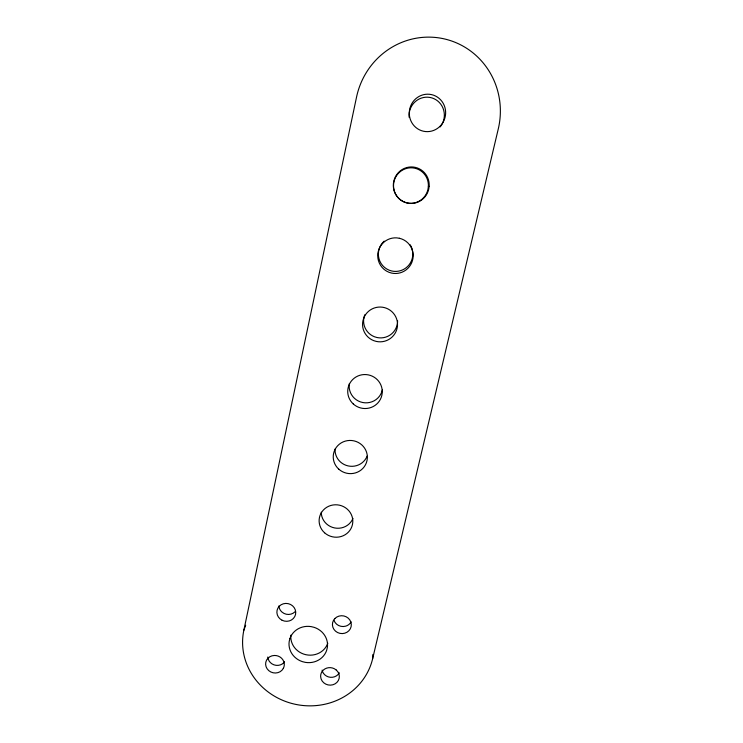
<?xml version="1.0" encoding="UTF-8"?>
<svg xmlns="http://www.w3.org/2000/svg" width="743" height="743" viewBox="0 0 743 743"><rect width="100%" height="100%" fill="white"/><g stroke="black" fill="none" stroke-linecap="round" stroke-linejoin="round"><path stroke-width="1.11" d="M372.624 658.781L498.284 128.901A75.015 72.638 -77.9 0 0 444.035 38.84A75.015 72.638 -77.9 0 0 356.556 97.036L243.834 630.315A65.951 61.836 11.2 0 0 294.85 704.197A65.951 61.836 11.2 0 0 372.624 658.781L372.884 654.444M364.757 314.772L363.977 317.317A17.015 16.931 7.6 0 0 374.351 336.718L376.896 337.498A17.015 16.931 7.6 0 0 397.57 322.1L397.551 320.549M243.834 630.315L245.682 625.225M284.532 661.781L283.854 662.7A9.232 8.619 13.2 0 1 273.981 664.846A9.232 8.619 13.2 0 1 267.805 657.026M322.137 670.093L322.36 671.198A9.222 8.619 9.2 0 0 330.375 677.3A9.222 8.619 9.2 0 0 339.31 672.814M352.953 518.419A16.43 15.789 11 0 1 334.638 527.948A16.43 15.789 11 0 1 321.264 512.215M382.348 390.001A16.81 16.541 10.4 0 1 362.76 402.53A16.81 16.541 10.4 0 1 349.368 383.537M410.173 244.809A17.34 17.219 -76 0 1 412.3 249.797L412.746 252.481A17.34 17.219 -76 0 1 391.802 271.009L389.23 270.22A17.34 17.219 -76 0 1 379.784 261.025L378.911 258.462A17.34 17.219 -76 0 1 384.196 241.122M367.098 456.183A16.615 16.16 10.9 0 1 335.065 449.06M409.096 117.227A18.213 17.637 -77.9 0 1 432.008 97.946A18.213 17.637 -77.9 0 1 440.19 126.914M327.784 643.224A19.002 17.841 11.2 0 1 305.884 654.704A19.002 17.841 11.2 0 1 290.885 635.116M351.086 621.91A9.315 8.786 8.8 0 1 345.653 626.163L343.266 626.535A9.315 8.786 8.8 0 1 333.969 620.294M295.092 611.693A9.315 8.786 13.6 0 1 283.993 613.421L281.996 612.083A9.315 8.786 13.6 0 1 278.894 605.944M428.349 186.669L427.949 189.428A17.767 17.423 -77.5 0 1 407.071 202.904A17.767 17.423 -77.5 0 1 393.939 181.803L394.747 179.137A17.767 17.423 -77.5 0 1 428.349 186.669M429.166 186.326L428.739 189.168A18.287 17.934 -77.5 0 1 407.257 203.025A18.287 17.934 -77.5 0 1 393.753 181.32L394.589 178.571A18.287 17.934 -77.5 0 1 429.166 186.326M289.9 638.59L289.213 641.348A19.309 18.111 11.2 0 0 302.392 661.641L305.327 662.366A19.309 18.111 11.2 0 0 326.595 650.515L327.301 647.766A19.309 18.111 11.2 0 0 314.159 627.352L311.206 626.628A19.309 18.111 11.2 0 0 289.9 638.59M363.754 318.06L362.955 320.67A17.498 17.405 7.8 0 0 373.618 340.61L376.227 341.409A17.498 17.405 7.8 0 0 397.486 325.592L397.459 322.861A17.498 17.405 7.8 0 0 363.754 318.06M283.324 668.412L281.95 670.27A9.38 8.749 13.2 0 1 267.164 668.849A9.38 8.749 13.2 0 1 271.994 655.828L274.399 655.465A9.38 8.749 13.2 0 1 282.767 659.626A9.38 8.749 13.2 0 1 283.324 668.412M334.861 618.548L333.458 620.442A9.464 8.916 8.8 0 0 342.328 633.584L344.752 633.203A9.464 8.916 8.8 0 0 349.814 619.95A9.464 8.916 8.8 0 0 334.861 618.548M399.363 238.262L396.604 237.871A17.832 17.711 -75.8 0 0 378.298 260.171L379.199 262.808A17.832 17.711 -75.8 0 0 388.905 272.254L391.552 273.071A17.832 17.711 -75.8 0 0 413.099 254.022L412.634 251.264A17.832 17.711 -75.8 0 0 399.363 238.262M282.08 620.256L280.046 618.891A9.473 8.925 13.5 0 1 281.123 604.756A9.473 8.925 13.5 0 1 295.277 609.789L295.733 612.102A9.473 8.925 13.5 0 1 282.08 620.256M336.263 670.019L334.248 668.681A9.371 8.74 9.2 0 0 324.895 668.932A9.371 8.74 9.2 0 0 320.642 676.659L321.087 678.916A9.371 8.74 9.2 0 0 335.074 683.839A9.371 8.74 9.2 0 0 336.263 670.019M324.617 532.824A16.875 16.197 11 0 0 352.423 524.707A16.875 16.197 11 0 0 330.839 505.472A16.875 16.197 11 0 0 324.617 532.824M353.296 403.978A17.284 16.987 10.4 0 0 381.846 395.341A17.284 16.987 10.4 0 0 359.826 375.289A17.284 16.987 10.4 0 0 353.296 403.978M338.789 469.167A17.08 16.578 10.8 0 0 366.958 460.799A17.08 16.578 10.8 0 0 345.161 441.156A17.08 16.578 10.8 0 0 338.789 469.167M440.757 125.511A18.751 18.157 -77.9 0 0 431.572 94.621A18.751 18.157 -77.9 0 0 410.071 118.611A18.751 18.157 -77.9 0 0 440.757 125.511"/></g></svg>
